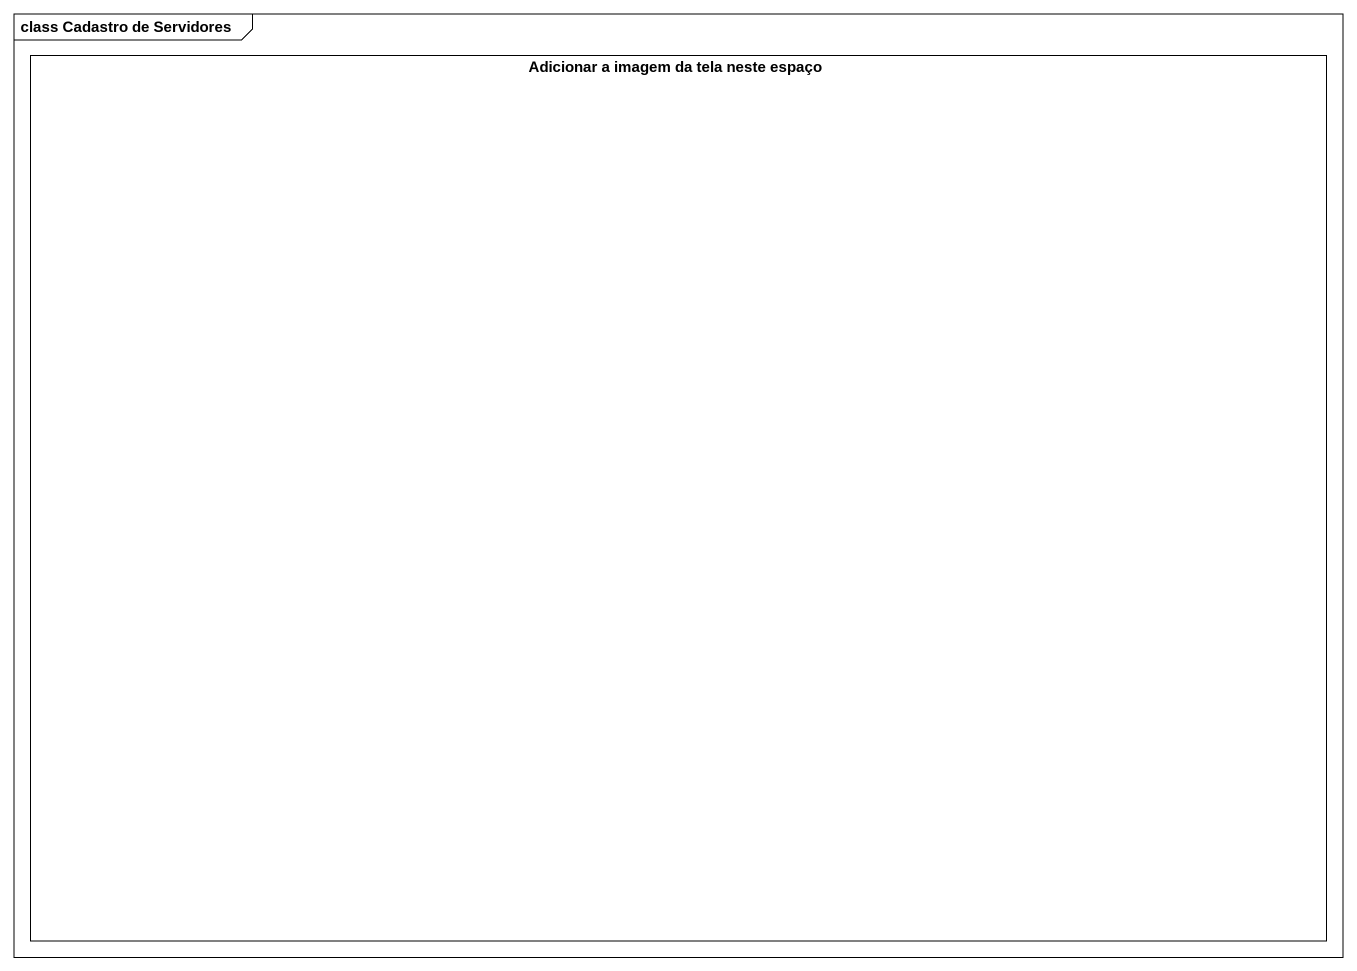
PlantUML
@startuml
mainframe class Cadastro de Servidores
rectangle "Adicionar a imagem da tela neste espaço" as Adicionar_a_imagem_da_tela
@enduml
